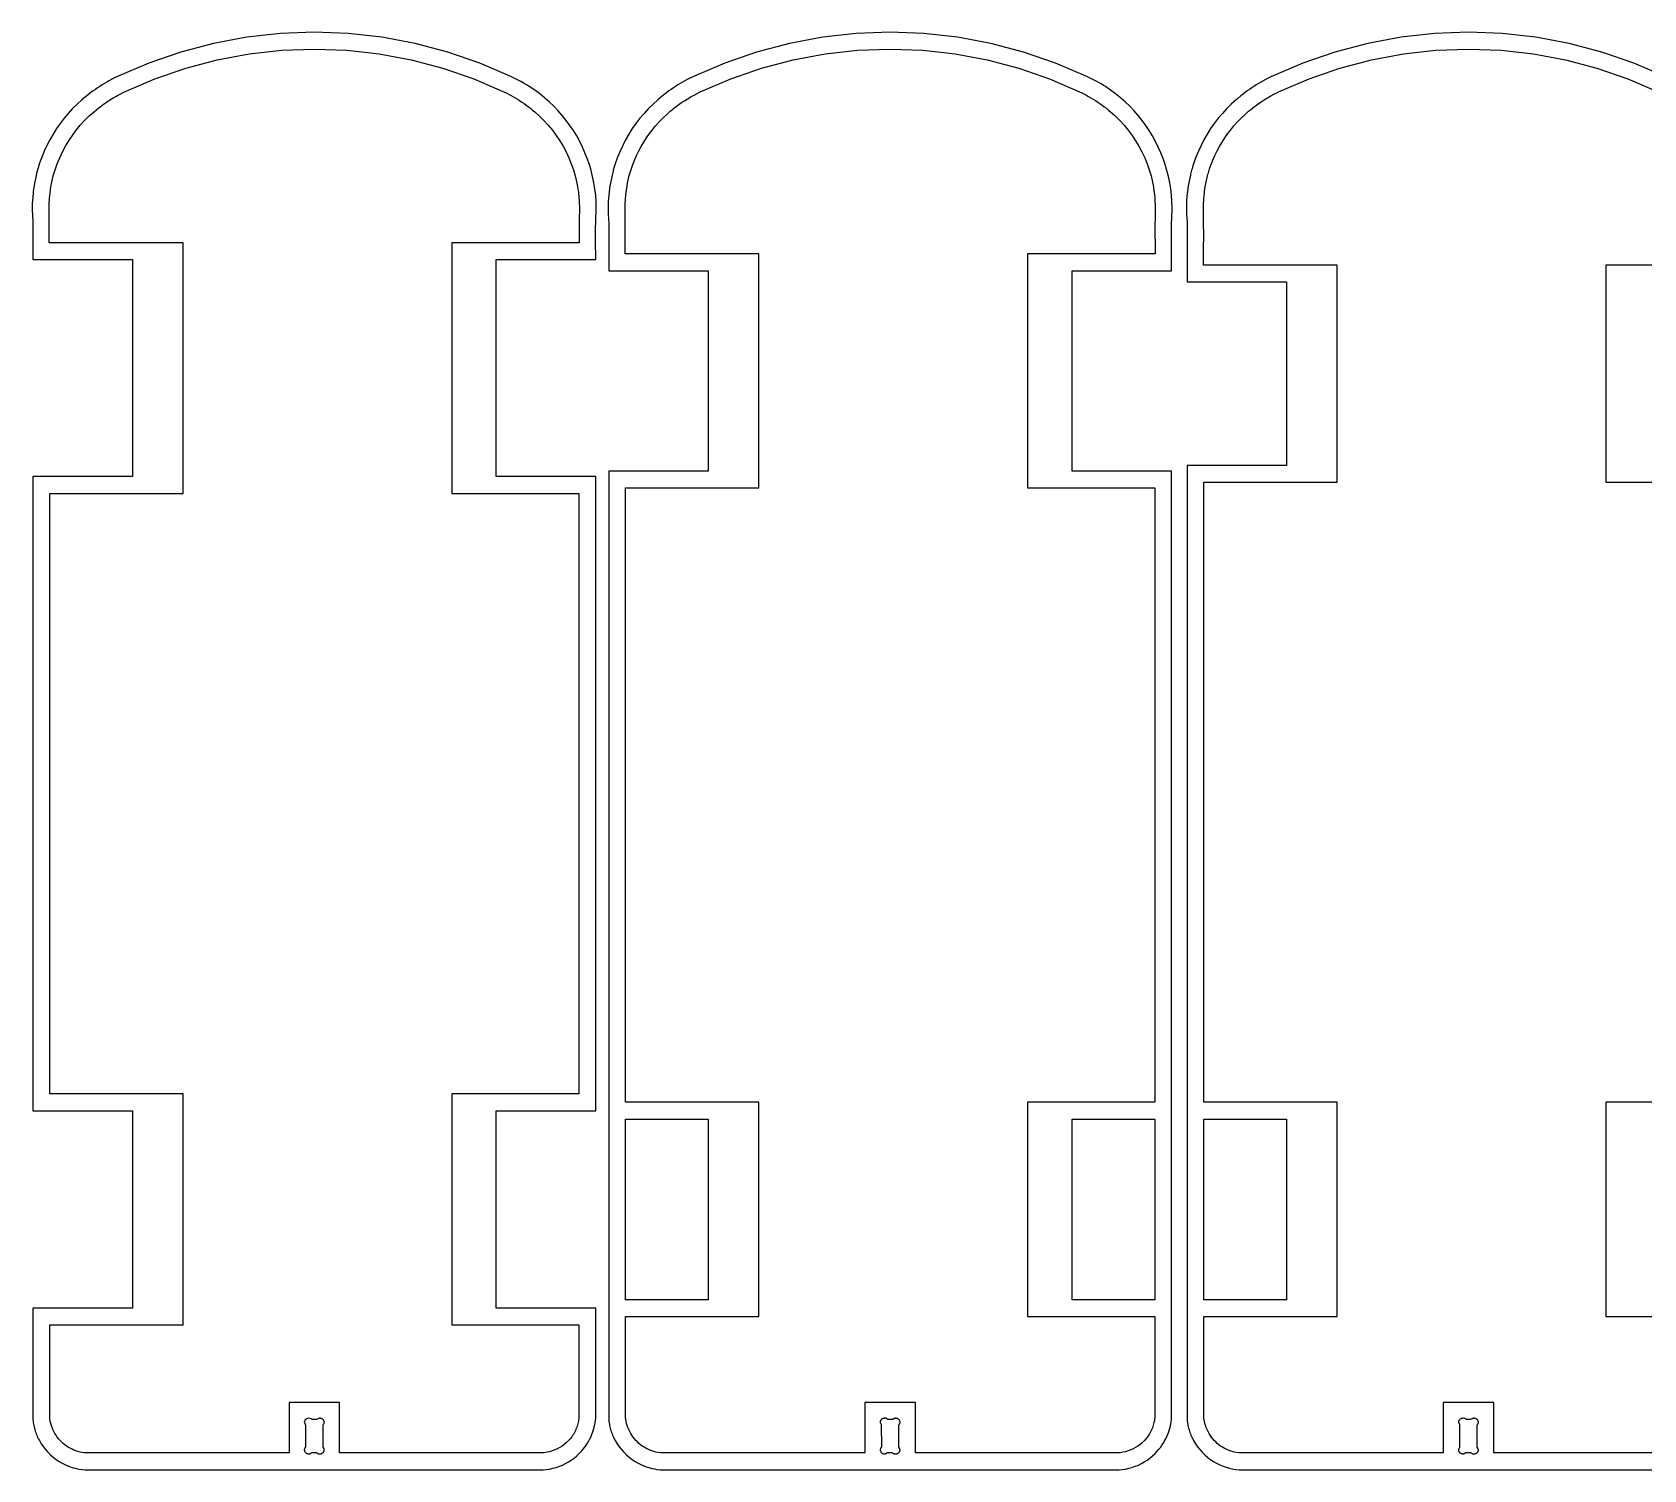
# Model space of a CAD drawing. Extents: x -690 to 337, y -358 to 474.
# Drawn here: x -281.1 to 5.2, y -62 to 193.4 of the extents above; entities that cross this region are included whole.
import ezdxf

# ---------------------------------------------------------------- set-up
doc = ezdxf.new("R2010")
doc.units = 0
doc.layers.add('SECTIONCUTEDGES', color=18, linetype='CONTINUOUS')

msp = doc.modelspace()

# ---------------------------------------------------------------- linework, layer by layer
at = {"layer": 'SECTIONCUTEDGES'}
for points in [[(-278.76, -58.37), (-278.33, -58.85), (-277.87, -59.3), (-277.38, -59.72), (-276.87, -60.11), (-276.33, -60.46), (-275.78, -60.78), (-275.2, -61.07), (-274.48, -61.36), (-273.83, -61.58), (-273.45, -61.68), (-273.11, -61.76), (-272.77, -61.82), (-272.32, -61.89), (-271.71, -61.95), (-190.33, -61.95), (-189.8, -61.9), (-189.2, -61.82), (-188.62, -61.69), (-188.04, -61.53), (-187.47, -61.34), (-186.91, -61.11), (-186.37, -60.85), (-185.84, -60.56), (-185.34, -60.24), (-184.85, -59.89), (-184.39, -59.5), (-183.95, -59.09), (-183.54, -58.66), (-183.25, -58.32), (-182.97, -57.97), (-182.71, -57.6), (-182.47, -57.23), (-182.24, -56.84), (-182.03, -56.45), (-181.84, -56.05), (-181.67, -55.63), (-181.51, -55.21), (-181.37, -54.79), (-181.26, -54.36), (-181.1, -53.62), (-181.03, -53.21), (-181.02, -53.04), (-181.01, -52.95), (-181.01, -33.23), (-198.69, -33.23), (-198.69, 1.84), (-181.01, 1.84), (-181.01, 114.47), (-198.69, 114.47), (-198.69, 153.03), (-181.01, 153.03), (-181.01, 153.59), (-181.02, 155.81), (-181.03, 156.92), (-181.03, 158.31), (-181, 159.92), (-180.96, 160.66), (-180.92, 161.3), (-180.9, 161.83), (-180.9, 162.26), (-180.93, 163.37), (-181.01, 164.48), (-181.14, 165.59), (-181.32, 166.68), (-181.55, 167.77), (-181.82, 168.85), (-182.13, 169.92), (-182.5, 170.97), (-182.91, 172.01), (-183.36, 173.02), (-183.85, 174.02), (-184.39, 174.99), (-184.97, 175.94), (-185.59, 176.87), (-186.25, 177.76), (-186.94, 178.63), (-187.68, 179.47), (-188.45, 180.27), (-189.25, 181.04), (-190.08, 181.78), (-190.95, 182.48), (-191.84, 183.14), (-192.83, 183.8), (-193.3, 184.09), (-193.72, 184.34), (-194.33, 184.69), (-194.65, 184.86), (-195.85, 185.46), (-196.08, 185.57), (-201.61, 187.94), (-207.3, 189.9), (-213.11, 191.43), (-219.03, 192.53), (-225, 193.2), (-231.01, 193.42), (-237.02, 193.2), (-243, 192.53), (-248.91, 191.43), (-254.72, 189.9), (-260.41, 187.94), (-266.27, 185.41), (-266.84, 185.12), (-267.07, 185), (-267.49, 184.78), (-267.9, 184.54), (-268.31, 184.3), (-268.72, 184.06), (-269.12, 183.8), (-269.52, 183.54), (-269.91, 183.27), (-270.3, 183), (-270.69, 182.72), (-271.07, 182.43), (-271.44, 182.14), (-271.98, 181.69), (-272.29, 181.42), (-273.14, 180.66), (-273.95, 179.85), (-274.73, 179.01), (-275.47, 178.13), (-276.16, 177.22), (-276.82, 176.29), (-277.43, 175.32), (-278, 174.33), (-278.53, 173.31), (-279, 172.27), (-279.44, 171.21), (-279.82, 170.13), (-279.88, 169.96), (-280.07, 169.34), (-280.24, 168.72), (-280.34, 168.36), (-280.51, 167.63), (-280.62, 167.09), (-280.71, 166.64), (-280.8, 166.11), (-280.88, 165.57), (-280.95, 165.04), (-280.98, 164.77), (-281.03, 164.24), (-281.09, 163.42), (-281.11, 163.14), (-281.12, 162.45), (-281.13, 162.17), (-281.12, 161.56), (-281.09, 161.16), (-281.07, 160.79), (-281.02, 159.91), (-281, 158.97), (-281, 158.45), (-280.99, 157.58), (-281.01, 154.88), (-281.01, 153.03), (-263.33, 153.03), (-263.33, 114.47), (-281.01, 114.47), (-281.01, 1.84), (-263.33, 1.84), (-263.33, -33.23), (-281.01, -33.23), (-281.01, -52.98), (-281, -53.09), (-280.97, -53.32), (-280.94, -53.6), (-280.9, -53.85), (-280.85, -54.1), (-280.79, -54.34), (-280.73, -54.59), (-280.66, -54.84), (-280.59, -55.08), (-280.51, -55.32), (-280.42, -55.56), (-280.33, -55.79), (-280.23, -56.03), (-280.12, -56.26), (-279.99, -56.51), (-279.85, -56.78), (-279.52, -57.33), (-279.15, -57.86)], [(-176.44, -58.37), (-176.01, -58.85), (-175.55, -59.3), (-175.07, -59.72), (-174.55, -60.11), (-174.02, -60.46), (-173.46, -60.78), (-172.88, -61.07), (-172.18, -61.36), (-171.84, -61.47), (-171.57, -61.56), (-171.19, -61.67), (-171.02, -61.71), (-170.57, -61.8), (-170.12, -61.88), (-169.56, -61.94), (-169.38, -61.95), (-88.02, -61.95), (-87.48, -61.9), (-86.89, -61.82), (-86.3, -61.69), (-85.72, -61.53), (-85.15, -61.34), (-84.59, -61.11), (-84.05, -60.85), (-83.53, -60.56), (-83.02, -60.24), (-82.54, -59.89), (-82.07, -59.5), (-81.63, -59.09), (-81.22, -58.66), (-80.93, -58.32), (-80.65, -57.97), (-80.39, -57.6), (-80.15, -57.23), (-79.92, -56.84), (-79.72, -56.45), (-79.52, -56.05), (-79.35, -55.63), (-79.19, -55.21), (-79.06, -54.79), (-78.94, -54.36), (-78.82, -53.8), (-78.76, -53.45), (-78.71, -53.14), (-78.69, -52.93), (-78.69, 115.47), (-96.37, 115.47), (-96.37, 151.04), (-78.69, 151.04), (-78.69, 151.75), (-78.72, 156.74), (-78.72, 157.1), (-78.71, 158.88), (-78.69, 159.59), (-78.67, 160.23), (-78.64, 160.76), (-78.62, 160.98), (-78.59, 161.61), (-78.58, 162.2), (-78.62, 163.37), (-78.7, 164.48), (-78.83, 165.59), (-79.01, 166.68), (-79.23, 167.77), (-79.5, 168.85), (-79.82, 169.92), (-80.18, 170.97), (-80.59, 172.01), (-81.04, 173.02), (-81.54, 174.02), (-82.07, 174.99), (-82.65, 175.94), (-83.27, 176.87), (-83.93, 177.76), (-84.63, 178.63), (-85.36, 179.47), (-86.13, 180.27), (-86.93, 181.04), (-87.77, 181.78), (-88.63, 182.48), (-89.53, 183.14), (-90.45, 183.76), (-90.8, 183.98), (-91.22, 184.24), (-91.67, 184.5), (-92.08, 184.73), (-92.93, 185.16), (-93.76, 185.57), (-99.3, 187.94), (-104.98, 189.9), (-110.8, 191.43), (-116.71, 192.53), (-122.69, 193.2), (-128.7, 193.42), (-134.7, 193.2), (-140.68, 192.53), (-146.59, 191.43), (-152.41, 189.9), (-158.09, 187.94), (-163.62, 185.57), (-164.75, 185), (-165.17, 184.78), (-165.59, 184.54), (-166, 184.3), (-166.4, 184.06), (-166.81, 183.8), (-167.2, 183.54), (-167.6, 183.27), (-167.99, 183), (-168.37, 182.72), (-168.75, 182.43), (-169.12, 182.14), (-169.57, 181.77), (-169.98, 181.42), (-170.82, 180.66), (-171.64, 179.85), (-172.41, 179.01), (-173.15, 178.13), (-173.85, 177.22), (-174.5, 176.29), (-175.12, 175.32), (-175.69, 174.33), (-176.21, 173.31), (-176.69, 172.27), (-177.12, 171.21), (-177.53, 170.04), (-177.7, 169.52), (-177.88, 168.9), (-177.93, 168.72), (-178.11, 168), (-178.23, 167.45), (-178.34, 166.9), (-178.44, 166.37), (-178.53, 165.84), (-178.56, 165.57), (-178.63, 165.04), (-178.69, 164.5), (-178.74, 163.97), (-178.78, 163.28), (-178.8, 162.87), (-178.81, 162.17), (-178.81, 161.95), (-178.78, 161.22), (-178.72, 160.15), (-178.7, 159.54), (-178.67, 157), (-178.67, 156.2), (-178.69, 153.76), (-178.7, 151.04), (-161.02, 151.04), (-161.02, 115.47), (-178.7, 115.47), (-178.7, -52.96), (-178.69, -53.09), (-178.66, -53.32), (-178.62, -53.6), (-178.58, -53.85), (-178.53, -54.1), (-178.48, -54.34), (-178.42, -54.59), (-178.35, -54.84), (-178.27, -55.08), (-178.19, -55.32), (-178.11, -55.56), (-178.01, -55.79), (-177.91, -56.03), (-177.81, -56.26), (-177.58, -56.69), (-177.54, -56.76), (-177.2, -57.33), (-176.84, -57.86)], [(-276.44, -56.44), (-276.68, -56.14), (-276.9, -55.83), (-277.1, -55.5), (-277.28, -55.17), (-277.45, -54.82), (-277.6, -54.47), (-277.72, -54.11), (-277.83, -53.74), (-277.92, -53.37), (-278.02, -52.69), (-278.02, -36.23), (-254.31, -36.23), (-254.31, 4.83), (-278.02, 4.83), (-278.02, 111.48), (-254.31, 111.48), (-254.31, 156.02), (-278.09, 156.02), (-278.09, 158.05), (-278.12, 162.5), (-278.1, 163.13), (-278.07, 163.64), (-278.05, 163.99), (-278.02, 164.34), (-277.96, 164.86), (-277.89, 165.39), (-277.87, 165.56), (-277.75, 166.25), (-277.64, 166.76), (-277.38, 167.88), (-277.05, 168.98), (-276.68, 170.06), (-276.24, 171.12), (-275.76, 172.16), (-275.22, 173.17), (-274.63, 174.15), (-274, 175.1), (-273.31, 176.02), (-272.58, 176.9), (-271.81, 177.75), (-271, 178.55), (-270.38, 179.12), (-269.73, 179.66), (-269.51, 179.84), (-269.06, 180.19), (-268.76, 180.41), (-268.46, 180.63), (-268.16, 180.84), (-267.85, 181.05), (-267.55, 181.26), (-267.23, 181.45), (-266.92, 181.65), (-266.6, 181.84), (-266.28, 182.02), (-265.96, 182.2), (-265.63, 182.38), (-264.83, 182.78), (-264.73, 182.83), (-259.33, 185.15), (-253.85, 187.03), (-248.25, 188.51), (-242.56, 189.57), (-236.8, 190.21), (-231.01, 190.42), (-225.22, 190.21), (-219.47, 189.57), (-213.77, 188.51), (-208.17, 187.03), (-202.69, 185.15), (-197.21, 182.79), (-197.02, 182.7), (-196.16, 182.25), (-195.74, 182.02), (-195.33, 181.79), (-194.92, 181.54), (-194.52, 181.28), (-194.12, 181.02), (-193.73, 180.75), (-193.35, 180.48), (-192.96, 180.19), (-192.59, 179.9), (-192.22, 179.6), (-191.85, 179.29), (-191.03, 178.55), (-190.21, 177.75), (-189.44, 176.9), (-188.71, 176.02), (-188.03, 175.1), (-187.39, 174.15), (-186.8, 173.17), (-186.26, 172.15), (-185.78, 171.12), (-185.35, 170.06), (-184.97, 168.97), (-184.65, 167.88), (-184.34, 166.59), (-184.23, 165.99), (-184.16, 165.56), (-184.08, 165.04), (-184.04, 164.69), (-183.99, 164.16), (-183.94, 163.38), (-183.92, 162.87), (-183.91, 162.62), (-183.91, 162.11), (-183.92, 160.08), (-183.93, 156.02), (-206.58, 156.02), (-206.58, 111.48), (-184, 111.48), (-184, 4.83), (-206.58, 4.83), (-206.58, -36.23), (-184, -36.23), (-184, -52.71), (-184.08, -53.31), (-184.13, -53.56), (-184.19, -53.81), (-184.25, -54.05), (-184.33, -54.29), (-184.42, -54.53), (-184.51, -54.76), (-184.62, -54.99), (-184.73, -55.22), (-184.85, -55.44), (-184.98, -55.66), (-185.12, -55.87), (-185.26, -56.08), (-185.56, -56.46), (-185.89, -56.81), (-186.23, -57.15), (-186.6, -57.46), (-186.99, -57.74), (-187.4, -58), (-187.83, -58.23), (-188.26, -58.43), (-188.72, -58.6), (-189.18, -58.74), (-189.65, -58.85), (-190.21, -58.93), (-190.52, -58.96), (-226.52, -58.96), (-226.52, -49.98), (-235.5, -49.98), (-235.5, -58.96), (-271.54, -58.96), (-271.88, -58.92), (-272.26, -58.87), (-272.63, -58.8), (-273, -58.7), (-273.36, -58.59), (-273.71, -58.45), (-274.06, -58.3), (-274.4, -58.13), (-274.73, -57.94), (-275.05, -57.73), (-275.35, -57.5), (-275.64, -57.26), (-275.92, -57), (-276.19, -56.73)], [(-173.88, -56.73), (-174.13, -56.44), (-174.36, -56.14), (-174.58, -55.83), (-174.78, -55.5), (-174.97, -55.17), (-175.13, -54.82), (-175.28, -54.47), (-175.41, -54.11), (-175.52, -53.74), (-175.6, -53.37), (-175.67, -52.97), (-175.7, -52.76), (-175.7, -52.7), (-175.7, -34.73), (-152, -34.73), (-152, 3.34), (-175.7, 3.34), (-175.7, 112.48), (-152, 112.48), (-152, 154.03), (-175.77, 154.03), (-175.76, 156.26), (-175.75, 158.49), (-175.75, 159.6), (-175.77, 161), (-175.78, 161.66), (-175.77, 162.42), (-175.75, 163), (-175.71, 163.73), (-175.64, 164.55), (-175.54, 165.37), (-175.48, 165.8), (-175.44, 166.07), (-175.34, 166.61), (-175.29, 166.88), (-175.17, 167.42), (-175.04, 167.95), (-174.89, 168.48), (-174.73, 169.01), (-174.6, 169.39), (-174.42, 169.9), (-174.25, 170.35), (-174.1, 170.72), (-173.74, 171.54), (-173.35, 172.35), (-172.93, 173.14), (-172.47, 173.91), (-171.99, 174.67), (-171.47, 175.4), (-170.93, 176.11), (-170.36, 176.8), (-169.59, 177.64), (-169.28, 177.97), (-168.97, 178.28), (-168.45, 178.77), (-168.1, 179.08), (-167.76, 179.38), (-167.41, 179.66), (-167.24, 179.81), (-166.88, 180.08), (-166.52, 180.36), (-166.16, 180.62), (-165.74, 180.92), (-165.26, 181.23), (-164.78, 181.54), (-164.29, 181.84), (-164.04, 181.98), (-163.54, 182.26), (-162.42, 182.83), (-157.01, 185.15), (-151.54, 187.03), (-145.94, 188.51), (-140.24, 189.57), (-134.48, 190.21), (-128.7, 190.42), (-122.91, 190.21), (-117.15, 189.57), (-111.45, 188.51), (-105.85, 187.03), (-100.38, 185.15), (-94.66, 182.68), (-93.91, 182.29), (-93.43, 182.02), (-93.02, 181.79), (-92.61, 181.54), (-92.21, 181.28), (-91.81, 181.02), (-91.42, 180.75), (-91.03, 180.48), (-90.65, 180.19), (-90.27, 179.9), (-89.9, 179.6), (-89.54, 179.29), (-89.16, 178.96), (-88.76, 178.6), (-87.9, 177.75), (-87.12, 176.9), (-86.39, 176.02), (-85.71, 175.1), (-85.07, 174.15), (-84.49, 173.17), (-83.95, 172.15), (-83.46, 171.12), (-83.03, 170.06), (-82.65, 168.97), (-82.33, 167.88), (-82.06, 166.76), (-81.96, 166.26), (-81.88, 165.76), (-81.81, 165.25), (-81.79, 165.08), (-81.72, 164.39), (-81.69, 164.05), (-81.65, 163.36), (-81.62, 162.81), (-81.61, 162.06), (-81.61, 161.31), (-81.63, 160.18), (-81.64, 159.43), (-81.64, 157.32), (-81.62, 156.05), (-81.62, 154.03), (-104.26, 154.03), (-104.26, 112.48), (-81.68, 112.48), (-81.69, 3.34), (-104.26, 3.34), (-104.26, -34.73), (-81.69, -34.73), (-81.69, -52.76), (-81.71, -52.97), (-81.75, -53.24), (-81.81, -53.56), (-81.87, -53.81), (-81.94, -54.05), (-82.02, -54.29), (-82.1, -54.53), (-82.2, -54.76), (-82.3, -54.99), (-82.41, -55.22), (-82.53, -55.44), (-82.66, -55.66), (-82.8, -55.87), (-82.95, -56.08), (-83.25, -56.46), (-83.57, -56.81), (-83.92, -57.15), (-84.29, -57.46), (-84.68, -57.74), (-85.09, -58), (-85.51, -58.23), (-85.95, -58.43), (-86.4, -58.6), (-86.86, -58.74), (-87.33, -58.85), (-87.83, -58.92), (-88.16, -58.96), (-124.21, -58.96), (-124.21, -49.98), (-133.19, -49.98), (-133.19, -58.96), (-169.27, -58.95), (-169.56, -58.92), (-169.94, -58.87), (-170.31, -58.8), (-170.68, -58.7), (-171.04, -58.59), (-171.4, -58.45), (-171.74, -58.3), (-172.08, -58.13), (-172.41, -57.94), (-172.73, -57.73), (-173.04, -57.5), (-173.33, -57.26), (-173.61, -57)], [(-175.7, -31.74), (-175.7, 0.34), (-161.02, 0.34), (-161.02, -31.74)], [(-96.37, -31.74), (-96.37, 0.34), (-81.69, 0.34), (-81.69, -31.74)], [(-72.95, -31.74), (-72.95, 0.34), (-58.26, 0.34), (-58.26, -31.74)], [(-232.57, -58.89), (-232.63, -58.8), (-232.68, -58.7), (-232.71, -58.6), (-232.73, -58.49), (-232.73, -58.38), (-232.72, -58.31), (-232.7, -58.23), (-232.68, -58.15), (-232.65, -58.08), (-232.61, -58.02), (-232.58, -57.98), (-232.55, -57.94), (-232.53, -57.93), (-232.51, -57.9), (-232.52, -54.01), (-232.58, -53.95), (-232.66, -53.82), (-232.71, -53.64), (-232.73, -53.46), (-232.69, -53.28), (-232.62, -53.12), (-232.51, -52.97), (-232.36, -52.86), (-232.2, -52.79), (-232.02, -52.75), (-231.84, -52.77), (-231.64, -52.83), (-231.49, -52.93), (-231.48, -52.95), (-231.45, -52.97), (-230.55, -52.97), (-230.45, -52.91), (-230.31, -52.83), (-230.22, -52.79), (-230.17, -52.77), (-230.1, -52.75), (-230.02, -52.75), (-229.94, -52.76), (-229.88, -52.77), (-229.83, -52.78), (-229.78, -52.8), (-229.73, -52.82), (-229.68, -52.85), (-229.63, -52.88), (-229.59, -52.91), (-229.55, -52.94), (-229.51, -52.98), (-229.47, -53.02), (-229.44, -53.07), (-229.39, -53.14), (-229.36, -53.21), (-229.33, -53.29), (-229.31, -53.37), (-229.3, -53.45), (-229.29, -53.53), (-229.3, -53.61), (-229.32, -53.69), (-229.34, -53.77), (-229.38, -53.84), (-229.42, -53.91), (-229.49, -54), (-229.5, -54.01), (-229.51, -54.03), (-229.51, -57.92), (-229.5, -57.95), (-229.34, -58.23), (-229.31, -58.3), (-229.3, -58.38), (-229.29, -58.4), (-229.29, -58.48), (-229.3, -58.53), (-229.31, -58.59), (-229.33, -58.64), (-229.34, -58.69), (-229.37, -58.74), (-229.39, -58.79), (-229.42, -58.84), (-229.45, -58.89), (-229.49, -58.93), (-229.53, -58.97), (-229.57, -59), (-229.65, -59.06), (-229.72, -59.1), (-229.79, -59.13), (-229.87, -59.16), (-229.95, -59.17), (-230.04, -59.18), (-230.08, -59.18), (-230.16, -59.17), (-230.24, -59.16), (-230.31, -59.13), (-230.39, -59.1), (-230.45, -59.06), (-230.52, -59), (-230.56, -58.97), (-230.57, -58.96), (-231.46, -58.96), (-231.59, -59.03), (-231.73, -59.11), (-231.8, -59.14), (-231.88, -59.17), (-231.93, -59.18), (-232.01, -59.18), (-232.08, -59.17), (-232.17, -59.15), (-232.25, -59.13), (-232.32, -59.09), (-232.36, -59.07), (-232.43, -59.02), (-232.5, -58.97)], [(-130.2, -58.94), (-130.26, -58.88), (-130.3, -58.81), (-130.34, -58.73), (-130.37, -58.65), (-130.39, -58.57), (-130.41, -58.48), (-130.41, -58.39), (-130.4, -58.3), (-130.37, -58.2), (-130.36, -58.16), (-130.32, -58.07), (-130.27, -57.99), (-130.19, -57.9), (-130.2, -53.99), (-130.27, -53.87), (-130.36, -53.72), (-130.39, -53.65), (-130.41, -53.58), (-130.41, -53.55), (-130.41, -53.48), (-130.41, -53.39), (-130.4, -53.34), (-130.38, -53.29), (-130.36, -53.24), (-130.34, -53.18), (-130.32, -53.14), (-130.29, -53.09), (-130.25, -53.04), (-130.22, -53), (-130.18, -52.96), (-130.14, -52.93), (-130.06, -52.87), (-130.03, -52.85), (-129.95, -52.81), (-129.91, -52.8), (-129.84, -52.77), (-129.75, -52.76), (-129.67, -52.75), (-129.59, -52.75), (-129.51, -52.77), (-129.43, -52.79), (-129.36, -52.81), (-129.29, -52.85), (-129.22, -52.9), (-129.18, -52.93), (-129.15, -52.97), (-129.13, -52.97), (-128.25, -52.97), (-128.21, -52.96), (-127.95, -52.81), (-127.88, -52.78), (-127.81, -52.76), (-127.73, -52.75), (-127.68, -52.75), (-127.62, -52.76), (-127.57, -52.77), (-127.51, -52.78), (-127.46, -52.8), (-127.41, -52.82), (-127.36, -52.85), (-127.32, -52.88), (-127.27, -52.91), (-127.23, -52.94), (-127.19, -52.98), (-127.15, -53.02), (-127.1, -53.1), (-127.06, -53.17), (-127.02, -53.25), (-127, -53.33), (-126.99, -53.41), (-126.98, -53.49), (-126.98, -53.57), (-126.99, -53.65), (-127.01, -53.73), (-127.04, -53.81), (-127.06, -53.84), (-127.1, -53.91), (-127.15, -53.98), (-127.19, -54.01), (-127.2, -54.03), (-127.2, -57.91), (-127.18, -57.95), (-127.02, -58.23), (-127, -58.3), (-126.98, -58.38), (-126.98, -58.4), (-126.98, -58.48), (-126.99, -58.53), (-127, -58.59), (-127.01, -58.64), (-127.03, -58.69), (-127.05, -58.74), (-127.08, -58.79), (-127.1, -58.84), (-127.14, -58.89), (-127.17, -58.93), (-127.21, -58.97), (-127.25, -59), (-127.33, -59.06), (-127.4, -59.1), (-127.48, -59.13), (-127.56, -59.16), (-127.64, -59.17), (-127.72, -59.18), (-127.8, -59.18), (-127.88, -59.16), (-127.92, -59.16), (-128, -59.13), (-128.07, -59.1), (-128.14, -59.06), (-128.22, -59), (-128.25, -58.96), (-128.26, -58.96), (-129.18, -58.97), (-129.48, -59.14), (-129.57, -59.17), (-129.69, -59.18), (-129.75, -59.17), (-129.83, -59.16), (-129.92, -59.13), (-130, -59.1), (-130.07, -59.06), (-130.14, -59)], [(-27.41, -58.98), (-27.46, -58.93), (-27.5, -58.88), (-27.54, -58.82), (-27.57, -58.77), (-27.6, -58.71), (-27.62, -58.64), (-27.64, -58.58), (-27.65, -58.51), (-27.65, -58.42), (-27.64, -58.32), (-27.62, -58.22), (-27.59, -58.13), (-27.54, -58.04), (-27.49, -57.95), (-27.44, -57.91), (-27.44, -57.9), (-27.44, -54.02), (-27.45, -53.99), (-27.61, -53.67), (-27.63, -53.6), (-27.65, -53.53), (-27.65, -53.46), (-27.65, -53.39), (-27.64, -53.33), (-27.62, -53.26), (-27.59, -53.19), (-27.56, -53.13), (-27.52, -53.07), (-27.47, -53.01), (-27.42, -52.96), (-27.37, -52.91), (-27.31, -52.87), (-27.25, -52.84), (-27.19, -52.81), (-27.12, -52.78), (-27.01, -52.76), (-26.9, -52.75), (-26.87, -52.75), (-26.76, -52.77), (-26.65, -52.79), (-26.62, -52.81), (-26.52, -52.86), (-26.42, -52.93), (-26.4, -52.96), (-26.38, -52.97), (-25.49, -52.97), (-25.14, -52.79), (-25.07, -52.77), (-25, -52.76), (-24.93, -52.75), (-24.86, -52.76), (-24.83, -52.76), (-24.73, -52.79), (-24.66, -52.82), (-24.6, -52.85), (-24.54, -52.89), (-24.48, -52.93), (-24.43, -52.98), (-24.39, -53.04), (-24.34, -53.09), (-24.31, -53.16), (-24.28, -53.22), (-24.26, -53.29), (-24.23, -53.39), (-24.22, -53.5), (-24.23, -53.61), (-24.24, -53.65), (-24.27, -53.76), (-24.29, -53.81), (-24.33, -53.89), (-24.36, -53.94), (-24.4, -53.99), (-24.44, -54.02), (-24.44, -54.03), (-24.44, -57.9), (-24.43, -57.94), (-24.27, -58.26), (-24.24, -58.33), (-24.23, -58.4), (-24.23, -58.43), (-24.23, -58.5), (-24.23, -58.57), (-24.26, -58.67), (-24.29, -58.74), (-24.32, -58.8), (-24.36, -58.86), (-24.4, -58.92), (-24.45, -58.97), (-24.51, -59.01), (-24.56, -59.06), (-24.63, -59.09), (-24.69, -59.12), (-24.76, -59.15), (-24.86, -59.17), (-24.97, -59.18), (-25.05, -59.17), (-25.16, -59.16), (-25.23, -59.13), (-25.35, -59.08), (-25.47, -58.98), (-25.48, -58.97), (-25.49, -58.96), (-25.5, -58.96), (-26.39, -58.96), (-26.41, -58.97), (-26.71, -59.14), (-26.81, -59.17), (-26.87, -59.18), (-26.97, -59.17), (-27.1, -59.15), (-27.19, -59.12), (-27.25, -59.09), (-27.31, -59.06), (-27.36, -59.02)]]:
    msp.add_lwpolyline(points, close=True, dxfattribs=at)
for points in [[(9.01, 185.56), (3.46, 187.94), (-2.23, 189.9), (-8.04, 191.43), (-13.95, 192.53), (-19.93, 193.2), (-25.94, 193.42), (-31.95, 193.2), (-37.92, 192.53), (-43.84, 191.43), (-49.65, 189.9), (-55.34, 187.94), (-61.05, 185.48), (-61.43, 185.3), (-61.88, 185.06), (-62.42, 184.78), (-62.83, 184.54), (-63.24, 184.3), (-63.65, 184.06), (-64.05, 183.8), (-64.45, 183.54), (-64.84, 183.27), (-65.23, 183), (-65.61, 182.72), (-65.99, 182.43), (-66.37, 182.14), (-67, 181.61), (-67.14, 181.49), (-68.07, 180.66), (-68.88, 179.85), (-69.66, 179.01), (-70.39, 178.13), (-71.09, 177.22), (-71.75, 176.29), (-72.36, 175.32), (-72.93, 174.33), (-73.45, 173.31), (-73.93, 172.27), (-74.36, 171.21), (-74.83, 169.87), (-74.89, 169.7), (-75.05, 169.17), (-75.12, 168.9), (-75.31, 168.18), (-75.35, 168), (-75.51, 167.27), (-75.64, 166.64), (-75.73, 166.11), (-75.81, 165.57), (-75.88, 165.04), (-75.91, 164.77), (-75.96, 164.24), (-76.02, 163.42), (-76.04, 162.87), (-76.05, 162.17), (-76.05, 161.83), (-76.03, 161.22), (-75.97, 160.41), (-75.94, 159.69), (-75.91, 157.82), (-75.91, 156.06), (-75.91, 154.75), (-75.93, 151.88), (-75.94, 149.05), (-58.26, 149.05), (-58.26, 116.47), (-75.94, 116.47), (-75.94, -52.98), (-75.92, -53.13), (-75.9, -53.32), (-75.86, -53.6), (-75.82, -53.85), (-75.77, -54.1), (-75.72, -54.34), (-75.66, -54.59), (-75.59, -54.84), (-75.52, -55.08), (-75.44, -55.32), (-75.35, -55.56), (-75.25, -55.79), (-75.15, -56.03), (-75.05, -56.26), (-74.82, -56.7), (-74.78, -56.77), (-74.45, -57.33), (-74.08, -57.86), (-73.68, -58.37), (-73.25, -58.85), (-72.8, -59.3), (-72.31, -59.72), (-71.8, -60.11), (-71.26, -60.46), (-70.7, -60.78), (-70.13, -61.07), (-69.5, -61.33), (-69.18, -61.44), (-68.96, -61.51), (-68.37, -61.68), (-68.15, -61.73), (-67.7, -61.82), (-67.25, -61.89), (-66.65, -61.95), (14.74, -61.95)], [(14.6, -58.96), (-21.45, -58.96), (-21.45, -49.98), (-30.43, -49.98), (-30.43, -58.96), (-66.51, -58.95), (-66.67, -58.94), (-67.18, -58.87), (-67.56, -58.8), (-67.92, -58.7), (-68.29, -58.59), (-68.64, -58.45), (-68.99, -58.3), (-69.33, -58.13), (-69.66, -57.94), (-69.97, -57.73), (-70.28, -57.5), (-70.57, -57.26), (-70.85, -57), (-71.12, -56.73), (-71.37, -56.44), (-71.61, -56.14), (-71.83, -55.83), (-72.03, -55.5), (-72.21, -55.17), (-72.38, -54.82), (-72.52, -54.47), (-72.65, -54.11), (-72.76, -53.74), (-72.85, -53.37), (-72.94, -52.81), (-72.95, -52.69), (-72.95, -34.73), (-49.24, -34.73), (-49.24, 3.34), (-72.95, 3.34), (-72.95, 113.47), (-49.24, 113.47), (-49.24, 152.04), (-73.02, 152.04), (-73.01, 154.47), (-72.98, 157.77), (-72.99, 159.07), (-73, 160.13), (-73.02, 161.36), (-73.02, 162.1), (-73.01, 162.71), (-72.99, 163.2), (-72.97, 163.44), (-72.94, 163.93), (-72.9, 164.41), (-72.84, 164.89), (-72.82, 165.14), (-72.75, 165.66), (-72.7, 165.95), (-72.66, 166.23), (-72.61, 166.51), (-72.55, 166.8), (-72.49, 167.08), (-72.43, 167.36), (-72.36, 167.64), (-72.29, 167.91), (-72.22, 168.19), (-72.14, 168.47), (-71.93, 169.13), (-71.69, 169.82), (-71.54, 170.24), (-71.34, 170.72), (-70.98, 171.54), (-70.59, 172.35), (-70.17, 173.14), (-69.71, 173.91), (-69.23, 174.67), (-68.71, 175.4), (-68.17, 176.11), (-67.6, 176.8), (-66.84, 177.64), (-66.29, 178.2), (-65.69, 178.77), (-65.34, 179.08), (-65, 179.38), (-64.65, 179.66), (-64.3, 179.95), (-63.94, 180.22), (-63.58, 180.49), (-63.22, 180.75), (-62.74, 181.08), (-62.26, 181.39), (-61.78, 181.69), (-61.53, 181.84), (-61.03, 182.12), (-60.53, 182.39), (-59.77, 182.78), (-59.66, 182.83), (-54.26, 185.15), (-48.78, 187.03), (-43.18, 188.51), (-37.48, 189.57), (-31.73, 190.21), (-25.94, 190.42), (-20.15, 190.21), (-14.39, 189.57), (-8.7, 188.51), (-3.1, 187.03), (2.38, 185.15), (7.89, 182.78)], [(21.14, 152.04), (-1.51, 152.04), (-1.51, 113.47), (21.07, 113.47)], [(21.07, 3.34), (-1.51, 3.34), (-1.51, -34.73), (21.07, -34.73)]]:
    msp.add_lwpolyline(points, dxfattribs=at)

doc.saveas('drawing.dxf')
